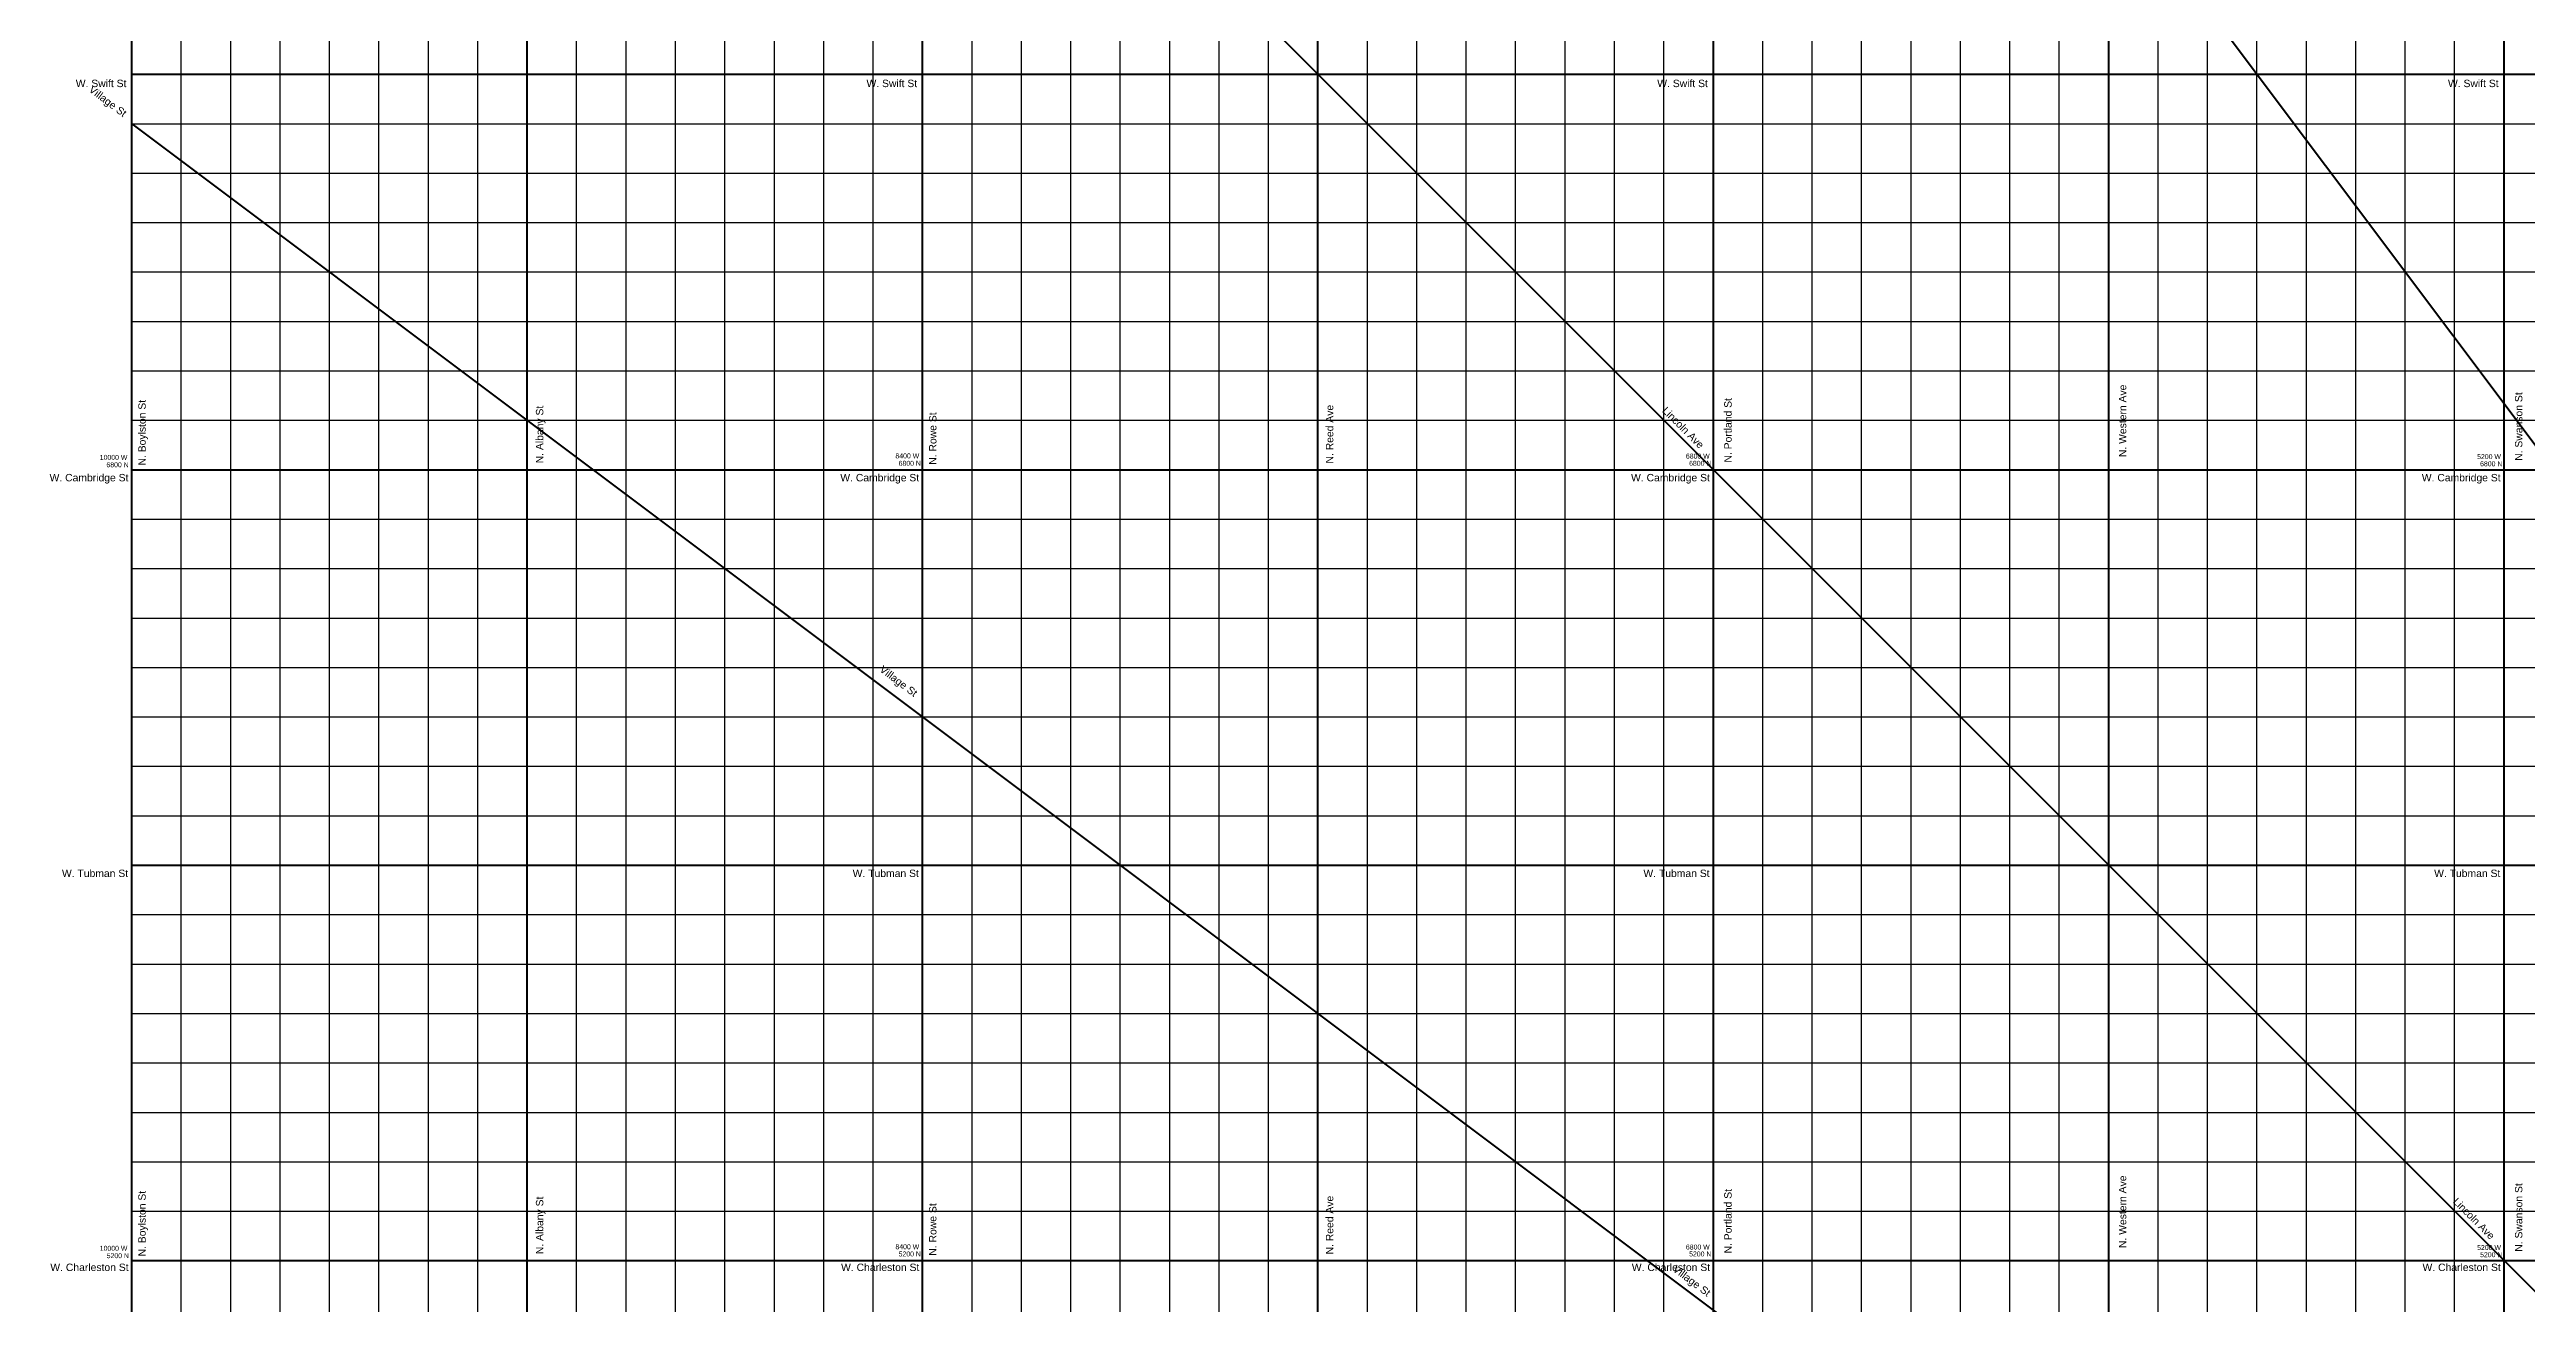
# Model space of a CAD drawing. Header units: inches. Extents: x -196 to 213, y -195 to 213.
# Drawn here: x -195.3 to -95.1, y 110.3 to 161 of the extents above; entities that cross this region are included whole.
import ezdxf

# ---------------------------------------------------------------- set-up
doc = ezdxf.new("R2010")
doc.units = ezdxf.units.IN
doc.header["$MEASUREMENT"] = 0
for name, color, linetype, lineweight in [('dia-major-st', 7, 'Continuous', 80), ('streets-major', 7, 'Continuous', 80), ('streets-minor', 7, 'Continuous', 30), ('text', 7, 'Continuous', 30)]:
    doc.layers.add(name, color=color, linetype=linetype, lineweight=lineweight)
doc.styles.get("Standard").update_dxf_attribs({"font": 'arial.ttf'})

msp = doc.modelspace()

# ---------------------------------------------------------------- linework, layer by layer
at = {"layer": 'dia-major-st'}
for p, q in [((0, 16), (-192, 208)), ((-70, 112), (-142, 208)), ((-192, 158), (-96, 86))]:
    msp.add_line(p, q, dxfattribs=at)
at = {"layer": 'streets-major'}
for p, q in [((-192, 108), (-192, 208)), ((-176, -192), (-176, 208)), ((-160, -192), (-160, 208)), ((-144, -192), (-144, 208)), ((-128, -192), (-128, 208)), ((-112, -192), (-112, 208)), ((-96, -192), (-96, 208)), ((-192, 160), (144, 160)), ((-192, 144), (208, 144)), ((-192, 128), (208, 128)), ((-192, 112), (208, 112))]:
    msp.add_line(p, q, dxfattribs=at)
at = {"layer": 'streets-minor'}
for p, q in [((-190, -192), (-190, 208)), ((-188, -192), (-188, 208)), ((-186, -192), (-186, 208)), ((-184, -192), (-184, 208)), ((-182, -192), (-182, 208)), ((-180, -192), (-180, 208)), ((-178, -192), (-178, 208)), ((-174, -192), (-174, 208)), ((-172, -192), (-172, 208)), ((-170, -192), (-170, 208)), ((-168, -192), (-168, 208)), ((-166, -192), (-166, 208)), ((-164, -192), (-164, 208)), ((-162, -192), (-162, 208)), ((-158, -192), (-158, 208)), ((-156, -192), (-156, 208)), ((-154, -192), (-154, 208)), ((-152, -192), (-152, 208)), ((-150, -192), (-150, 208)), ((-148, -192), (-148, 208)), ((-146, -192), (-146, 208)), ((-142, -192), (-142, 208)), ((-140, -192), (-140, 208)), ((-138, -192), (-138, 208)), ((-136, -192), (-136, 208)), ((-134, -192), (-134, 208)), ((-132, -192), (-132, 208)), ((-130, -192), (-130, 208)), ((-126, -192), (-126, 208)), ((-124, -192), (-124, 208)), ((-122, -192), (-122, 208)), ((-120, -192), (-120, 208)), ((-118, -192), (-118, 208)), ((-116, -192), (-116, 208)), ((-114, -192), (-114, 208)), ((-110, -192), (-110, 208)), ((-108, -192), (-108, 208)), ((-106, -192), (-106, 208)), ((-104, -192), (-104, 208)), ((-102, -192), (-102, 208)), ((-100, -192), (-100, 208)), ((-98, -192), (-98, 208)), ((-192, 158), (144, 158)), ((-192, 156), (144, 156)), ((-192, 154), (144, 154)), ((-192, 152), (144, 152)), ((-192, 150), (144, 150)), ((-192, 148), (144, 148)), ((-192, 146), (144, 146)), ((-192, 142), (184, 142)), ((-192, 140), (144, 140)), ((-192, 138), (144, 138)), ((-192, 136), (144, 136)), ((-192, 134), (208, 134)), ((-192, 132), (208, 132)), ((-192, 130), (208, 130)), ((-192, 126), (208, 126)), ((-192, 124), (208, 124)), ((-192, 122), (208, 122)), ((-192, 120), (208, 120)), ((-192, 118), (208, 118)), ((-192, 116), (208, 116)), ((-192, 114), (208, 114))]:
    msp.add_line(p, q, dxfattribs=at)

# ---------------------------------------------------------------- texts
at = {"layer": 'text'}
for s, height, p in [('W. Swift St', 0.3, (-194.27, 159.48)), ('W. Swift St', 0.3, (-162.27, 159.48)), ('W. Swift St', 0.3, (-130.27, 159.48)), ('W. Swift St', 0.3, (-98.27, 159.48)), ('10000 W', 0.2, (-193.3, 144.4)), ('8400 W', 0.2, (-161.1, 144.46)), ('6800 N', 0.2, (-160.97, 144.16)), ('6800 W', 0.2, (-129.11, 144.45)), ('6800 N', 0.2, (-128.98, 144.16)), ('5200 W', 0.2, (-97.09, 144.43)), ('W. Cambridge St', 0.3, (-195.33, 143.53)), ('6800 N', 0.2, (-193.03, 144.1)), ('W. Cambridge St', 0.3, (-163.33, 143.53)), ('W. Cambridge St', 0.3, (-131.33, 143.53)), ('W. Cambridge St', 0.3, (-99.33, 143.53)), ('6800 N', 0.2, (-96.97, 144.14)), ('W. Tubman St', 0.3, (-194.83, 127.52)), ('W. Tubman St', 0.3, (-162.83, 127.52)), ('W. Tubman St', 0.3, (-130.83, 127.52)), ('W. Tubman St', 0.3, (-98.83, 127.52)), ('10000 W', 0.2, (-193.3, 112.4)), ('5200 N', 0.2, (-193.02, 112.1)), ('8400 W', 0.2, (-161.1, 112.46)), ('5200 N', 0.2, (-160.97, 112.17)), ('6800 W', 0.2, (-129.11, 112.45)), ('5200 N', 0.2, (-128.98, 112.17)), ('5200 W', 0.2, (-97.09, 112.43)), ('5200 N', 0.2, (-96.97, 112.14)), ('W. Charleston St', 0.3, (-195.3, 111.58)), ('W. Charleston St', 0.3, (-163.3, 111.58)), ('W. Charleston St', 0.3, (-131.3, 111.58)), ('W. Charleston St', 0.3, (-99.3, 111.58))]:
    msp.add_text(s, height=height, dxfattribs=at).set_placement(p)
for s, rotation, p in [('Village St', 323, (-193.77, 159.32)), ('N. Western Ave', 90, (-111.29, 144.51)), ('N. Boylston St', 90, (-191.44, 144.17)), ('N. Albany St', 90, (-175.35, 144.26)), ('N. Reed Ave', 90, (-143.38, 144.25)), ('Lincoln Ave', 315, (-130.09, 146.36)), ('N. Portland St', 90, (-127.26, 144.29)), ('N. Swanson St', 90, (-95.26, 144.36)), ('N. Rowe St', 90, (-159.44, 144.2)), ('Village St', 323, (-161.77, 135.86)), ('N. Western Ave', 90, (-111.29, 112.51)), ('N. Boylston St', 90, (-191.44, 112.17)), ('N. Albany St', 90, (-175.35, 112.26)), ('N. Rowe St', 90, (-159.44, 112.2)), ('N. Reed Ave', 90, (-143.38, 112.25)), ('N. Portland St', 90, (-127.26, 112.29)), ('Lincoln Ave', 315, (-98.09, 114.36)), ('N. Swanson St', 90, (-95.26, 112.36)), ('Village St', 323, (-129.67, 111.6))]:
    msp.add_text(s, height=0.3, rotation=rotation, dxfattribs=at).set_placement(p)

doc.saveas('drawing.dxf')
